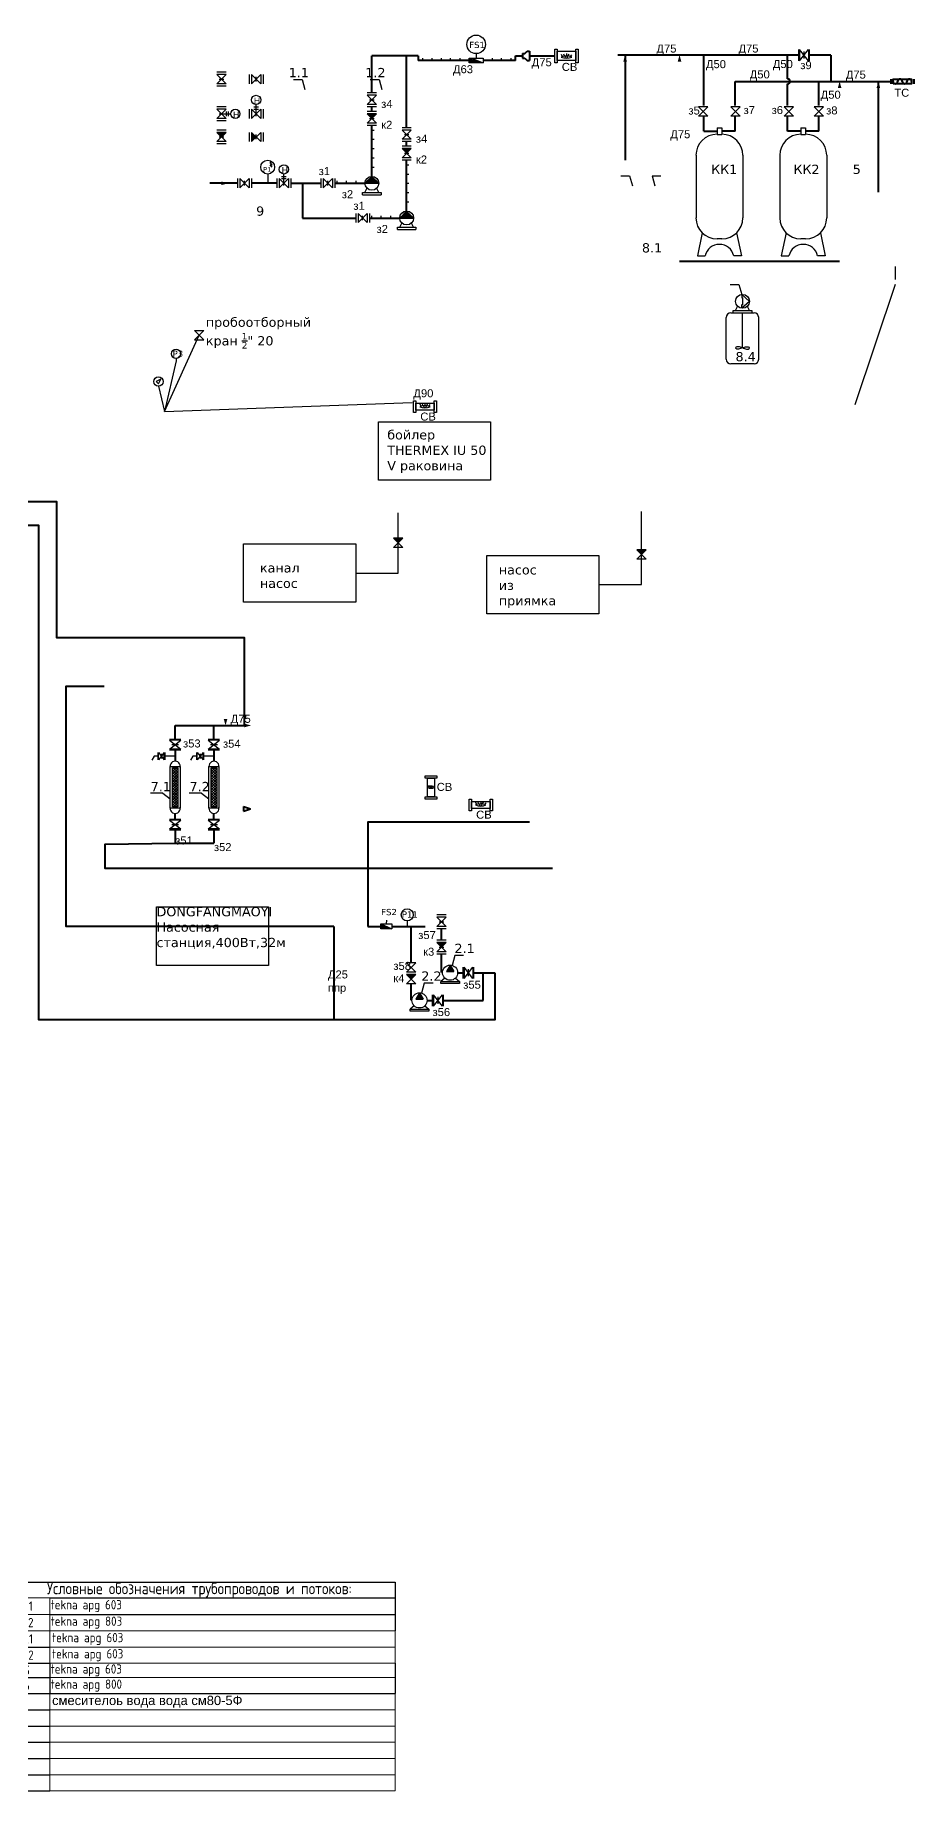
# Model space of a CAD drawing. Header units: millimetres. Extents: x 113402 to 208521, y -93000 to -12455.
# Drawn here: x 145779 to 164750, y -51220 to -13300 of the extents above; entities that cross this region are included whole.
import ezdxf

# ---------------------------------------------------------------- set-up
doc = ezdxf.new("R2010")
doc.units = ezdxf.units.MM
doc.layers.add('1', color=7, linetype='Continuous')
doc.layers.add('2', color=7, linetype='Continuous')
for name, color, linetype, lineweight, true_color in [('В1', 5, 'Continuous', 40, 0x0000ff), ('В20', 7, 'Continuous', 40, 0x0a7800), ('Р2', 7, 'Continuous', 40, 0x991b1e), ('Р3', 7, 'Continuous', 40, 0xd19cc7)]:
    doc.layers.add(name, color=color, linetype=linetype, lineweight=lineweight, true_color=true_color)
for name, color, linetype, lineweight in [('В10', 66, 'Continuous', 40), ('В40', 142, 'Continuous', 40), ('В60Н', 140, 'Continuous', 40), ('В90', 120, 'Continuous', 40), ('Р1', 202, 'Continuous', 40)]:
    doc.layers.add(name, color=color, linetype=linetype, lineweight=lineweight)
doc.styles.add('GOST Common_2', font='GOST_Common.ttf', dxfattribs={"width": 0.9, "height": 250})
doc.styles.get("Standard").update_dxf_attribs({"font": 'arial.ttf'})

# ---------------------------------------------------------------- blocks, each defined once
blk = doc.blocks.new('*T57')
at = {"color": 0, "linetype": 'ByBlock', "lineweight": -2, "transparency": 16777216}
for p, q in [((0, 0), (8450, 0)), ((0, 0), (0, -336)), ((8450, 0), (8450, -1050)), ((1000, -336), (8450, -336)), ((1000, -693), (8450, -693)), ((0, -1050), (0, -4506)), ((0, -1400), (1000, -1400)), ((0, -1750), (1000, -1750)), ((1000, -1750), (1000, -2406)), ((8450, -1750), (8450, -2406)), ((0, -2056), (1000, -2056)), ((0, -2406), (8450, -2406)), ((0, -2756), (1000, -2756)), ((0, -3106), (1000, -3106)), ((0, -3456), (1000, -3456)), ((0, -3806), (1000, -3806)), ((0, -4156), (1000, -4156)), ((0, -4506), (1000, -4506))]:
    blk.add_line(p, q, dxfattribs=at)
at = {"color": 7, "linetype": 'ByBlock', "lineweight": 15, "transparency": 16777216}
for p, q in [((0, -336), (1000, -336)), ((0, -336), (0, -1050)), ((1000, -336), (1000, -1750)), ((0, -693), (1000, -693)), ((0, -1050), (8450, -1050)), ((8450, -1050), (8450, -1750)), ((1000, -1400), (8450, -1400)), ((1000, -1750), (8450, -1750)), ((1000, -2056), (8450, -2056)), ((1000, -2406), (1000, -4506)), ((8450, -2406), (8450, -4506)), ((1000, -2756), (8450, -2756)), ((1000, -3106), (8450, -3106)), ((1000, -3456), (8450, -3456)), ((1000, -3806), (8450, -3806)), ((1000, -4156), (8450, -4156)), ((1000, -4506), (8450, -4506))]:
    blk.add_line(p, q, dxfattribs=at)
at = {"color": 0, "transparency": 16777216, "style": 'GOST Common_2'}
for s, insert, char_height, width, attachment_point in [('{\\fGOST Common|b0|i0|c204|p34;Условные обозначения трубопроводов и потоков}:', (4225, -168), 250, 8447.8, 5), ('3.1', (500, -515), 200, 910, 5), ('{\\fGOST Common|b0|i0|c204|p34;tekna ap}g{\\fGOST Common|b0|i0|c204|p34; 603}', (1015, -515), 200, 7420, 4), ('{\\fGOST Common|b0|i0|c204|p34;tekna ap}g{\\fGOST Common|b0|i0|c204|p34; 803}', (1015, -871), 200, 7420, 4), ('{\\fGOST Common|b0|i0|c204|p34;3}.2', (500, -871), 200, 910, 5), ('4.1', (500, -1225), 200, 970, 5), ('4.2', (500, -1575), 200, 970, 5), ('5', (500, -1903), 200, 970, 5), ('6', (500, -2231), 200, 970, 5), ('{\\fGOST Common|b0|i0|c204|p34;tekna apg 80}0', (1015, -2231), 200, 7420, 4)]:
    blk.add_mtext(s, dxfattribs=dict(at, insert=insert, char_height=char_height, width=width, attachment_point=attachment_point))
at = {"color": 0, "transparency": 16777216, "char_height": 200, "attachment_point": 4}
for s, insert, width in [('{\\fGOST Common|b0|i0|c204|p34;\\W0.9;tekna apg 603}', (1045, -1225), 7360), ('{\\fGOST Common|b0|i0|c204|p34;\\W0.9;tekna apg 603}', (1045, -1575), 7360), ('{\\fGOST Common|b0|i0|c204|p34;\\W0.9;tekna apg 603}', (1015, -1903), 7420), ('{\\fArial|b0|i0|c204|p34;смесителоь вода вода см80-5Ф}', (1045, -2581), 7360)]:
    blk.add_mtext(s, dxfattribs=dict(at, insert=insert, width=width))

msp = doc.modelspace()

# ---------------------------------------------------------------- hatches: boundary and pattern name
h = msp.add_hatch(color=256)
h.dxf.hatch_style = 1
h.paths.add_polyline_path([(153150, -15000), (152950, -15000), (153050, -15100)])
h = msp.add_hatch(color=256)
h.dxf.hatch_style = 1
h.paths.add_polyline_path([(149900, -15400), (149700, -15400), (149800, -15500)])
h = msp.add_hatch(color=256)
h.dxf.hatch_style = 1
h.paths.add_polyline_path([(150450, -15400), (150450, -15600), (150550, -15500)])
h = msp.add_hatch(color=256)
h.dxf.hatch_style = 1
h.paths.add_polyline_path([(153900, -15750), (153700, -15750), (153800, -15850)])
h = msp.add_hatch(color=256)
h.dxf.hatch_style = 1
h.paths.add_polyline_path([(153200, -16500), (153050, -16350), (152900, -16500)])
h = msp.add_hatch(color=256)
h.dxf.hatch_style = 1
h.paths.add_polyline_path([(153950, -17250), (153800, -17100), (153650, -17250)])
h = msp.add_hatch(color=256)
h.dxf.hatch_style = 1
h.paths.add_polyline_path([(153718, -24167), (153518, -24167), (153618, -24267)])
h = msp.add_hatch(color=256)
h.dxf.hatch_style = 1
h.paths.add_polyline_path([(158968, -24417), (158768, -24417), (158868, -24517)])
h = msp.add_hatch(color=256)
h.dxf.hatch_style = 1
h.paths.add_polyline_path([(154650, -32900), (154450, -32900), (154550, -33000)])
h = msp.add_hatch(color=256)
h.dxf.hatch_style = 1
h.paths.add_polyline_path([(154000, -33588), (153800, -33588), (153900, -33688)])
at = {"layer": '1'}
h = msp.add_hatch(dxfattribs=at)
h.set_pattern_fill('ANSI37', color=256, scale=12.5, angle=-90, style=0)
h.set_pattern_definition([(315, (124351.7, -18128.73), (28.0633, 28.0633), []), (45, (124351.7, -18128.73), (-28.0633, 28.0633), [])])
h.paths.add_polyline_path([(148744, -29966), (148862, -29966), (148862, -29126), (148744, -29126)])
h = msp.add_hatch(dxfattribs=at)
h.set_pattern_fill('ANSI37', color=256, scale=12.5, angle=-90, style=0)
h.set_pattern_definition([(315, (125188.28, -18128.73), (28.0633, 28.0633), []), (45, (125188.28, -18128.73), (-28.0633, 28.0633), [])])
h.paths.add_polyline_path([(149581, -29966), (149699, -29966), (149699, -29126), (149581, -29126)])
at = {"layer": '1', "ltscale": 0.3}
h = msp.add_hatch(color=256, dxfattribs=at)
h.dxf.hatch_style = 1
h.paths.add_polyline_path([(154738, -33385), (154658, -33526), (154817, -33526)])
h = msp.add_hatch(color=256, dxfattribs=at)
h.dxf.hatch_style = 1
h.paths.add_polyline_path([(154079, -33983), (153998, -34124), (154158, -34124)])
at = {"layer": '2', "ltscale": 0.5}
for points in [[(155150, -13800), (155150, -13900), (155450, -13900)], [(153243, -32495), (153243, -32605), (153479, -32605)]]:
    msp.add_hatch(color=256, dxfattribs=at).paths.add_polyline_path(points)

# ---------------------------------------------------------------- linework, layer by layer
for p, q in [((154150, -13850), (154150, -13800)), ((154350, -13850), (154350, -13800)), ((154550, -13850), (154550, -13800)), ((154750, -13850), (154750, -13800)), ((154950, -13800), (154950, -13850)), ((155650, -13850), (155650, -13800)), ((155850, -13850), (155850, -13800)), ((156050, -13800), (156050, -13850)), ((149900, -14100), (149700, -14100)), ((149900, -14150), (149700, -14150)), ((149700, -14150), (149900, -14350)), ((149900, -14150), (149700, -14350)), ((149900, -14350), (149700, -14350)), ((149900, -14400), (149700, -14400)), ((149750, -14250), (149850, -14250)), ((150400, -14150), (150400, -14350)), ((150450, -14150), (150450, -14350)), ((150450, -14350), (150650, -14150)), ((150450, -14150), (150650, -14350)), ((150550, -14300), (150550, -14200)), ((150650, -14150), (150650, -14350)), ((150700, -14150), (150700, -14350)), ((153150, -14550), (152950, -14550)), ((153150, -14600), (152950, -14600)), ((152950, -14600), (153150, -14800)), ((153150, -14600), (152950, -14800)), ((153000, -14700), (153100, -14700)), ((149900, -14850), (149700, -14850)), ((149900, -14900), (149700, -14900)), ((149700, -14900), (149900, -15100)), ((149900, -14900), (149700, -15100)), ((149900, -15100), (149700, -15100)), ((149900, -15150), (149700, -15150)), ((149750, -15000), (150000, -15000)), ((149900, -14950), (149900, -15050)), ((149950, -14950), (149950, -15050)), ((150400, -14900), (150400, -15100)), ((150450, -14900), (150450, -15100)), ((150450, -15100), (150650, -14900)), ((150450, -14900), (150650, -15100)), ((150500, -14850), (150600, -14850)), ((150500, -14900), (150600, -14900)), ((150550, -15050), (150550, -14800)), ((150650, -14900), (150650, -15100)), ((150700, -14900), (150700, -15100)), ((153150, -14800), (152950, -14800)), ((153150, -14850), (152950, -14850)), ((153150, -14950), (152950, -14950)), ((153150, -15000), (152950, -15000)), ((152950, -15000), (153150, -15200)), ((153150, -15000), (152950, -15200)), ((153000, -15100), (153100, -15100)), ((160300, -14850), (160100, -14850)), ((160100, -14850), (160300, -15050)), ((160300, -14850), (160100, -15050)), ((160300, -15050), (160100, -15050)), ((161000, -14850), (160800, -14850)), ((160800, -14850), (161000, -15050)), ((161000, -14850), (160800, -15050)), ((161000, -15050), (160800, -15050)), ((162150, -14850), (161950, -14850)), ((161950, -14850), (162150, -15050)), ((162150, -14850), (161950, -15050)), ((162150, -15050), (161950, -15050)), ((162800, -14850), (162600, -14850)), ((162600, -14850), (162800, -15050)), ((162800, -14850), (162600, -15050)), ((162800, -15050), (162600, -15050)), ((149900, -15350), (149700, -15350)), ((149900, -15400), (149700, -15400)), ((149700, -15400), (149900, -15600)), ((149900, -15400), (149700, -15600)), ((149750, -15500), (149850, -15500)), ((150400, -15400), (150400, -15600)), ((150450, -15400), (150450, -15600)), ((150450, -15600), (150650, -15400)), ((150450, -15400), (150650, -15600)), ((150550, -15550), (150550, -15450)), ((150650, -15400), (150650, -15600)), ((150700, -15400), (150700, -15600)), ((153150, -15200), (152950, -15200)), ((153150, -15250), (152950, -15250)), ((153050, -15350), (153100, -15350)), ((153900, -15300), (153700, -15300)), ((153900, -15350), (153700, -15350)), ((153700, -15350), (153900, -15550)), ((153900, -15350), (153700, -15550)), ((153750, -15450), (153850, -15450)), ((149900, -15600), (149700, -15600)), ((149900, -15650), (149700, -15650)), ((153050, -15550), (153100, -15550)), ((153050, -15750), (153100, -15750)), ((153900, -15550), (153700, -15550)), ((153900, -15600), (153700, -15600)), ((153900, -15700), (153700, -15700)), ((153900, -15750), (153700, -15750)), ((153700, -15750), (153900, -15950)), ((153900, -15750), (153700, -15950)), ((153750, -15850), (153850, -15850)), ((150800, -16300), (150800, -16500)), ((150900, -16100), (150850, -16050)), ((150900, -16150), (150850, -16100)), ((150850, -16100), (150900, -16100)), ((151150, -16550), (151150, -16300)), ((153050, -15950), (153100, -15950)), ((153050, -16150), (153100, -16150)), ((153900, -15950), (153700, -15950)), ((153900, -16000), (153700, -16000)), ((153800, -16100), (153850, -16100)), ((153800, -16300), (153850, -16300)), ((150150, -16400), (150150, -16600)), ((150200, -16400), (150200, -16600)), ((150200, -16600), (150400, -16400)), ((150200, -16400), (150400, -16600)), ((150300, -16550), (150300, -16450)), ((150400, -16400), (150400, -16600)), ((150450, -16400), (150450, -16600)), ((151000, -16400), (151000, -16600)), ((151050, -16400), (151050, -16600)), ((151050, -16600), (151250, -16400)), ((151050, -16400), (151250, -16600)), ((151100, -16350), (151200, -16350)), ((151100, -16400), (151200, -16400)), ((151250, -16400), (151250, -16600)), ((151300, -16400), (151300, -16600)), ((151950, -16400), (151950, -16600)), ((152000, -16400), (152000, -16600)), ((152000, -16600), (152200, -16400)), ((152000, -16400), (152200, -16600)), ((152100, -16550), (152100, -16450)), ((152200, -16400), (152200, -16600)), ((152250, -16400), (152250, -16600)), ((152300, -16500), (152300, -16450)), ((152500, -16500), (152500, -16450)), ((152700, -16450), (152700, -16500)), ((152900, -16500), (153200, -16500)), ((152900, -16700), (152950, -16600)), ((153200, -16700), (153150, -16600)), ((153800, -16500), (153850, -16500)), ((152850, -16750), (152850, -16700)), ((152850, -16700), (153250, -16700)), ((152850, -16750), (153250, -16750)), ((153250, -16700), (153250, -16750)), ((153800, -16700), (153850, -16700)), ((153800, -16900), (153850, -16900)), ((152700, -17150), (152700, -17350)), ((152750, -17150), (152750, -17350)), ((152750, -17350), (152950, -17150)), ((152750, -17150), (152950, -17350)), ((152850, -17300), (152850, -17200)), ((152950, -17150), (152950, -17350)), ((153000, -17150), (153000, -17350)), ((153050, -17250), (153050, -17200)), ((153250, -17250), (153250, -17200)), ((153450, -17200), (153450, -17250)), ((153650, -17250), (153950, -17250)), ((153650, -17450), (153700, -17350)), ((153950, -17450), (153900, -17350)), ((153600, -17500), (153600, -17450)), ((153600, -17450), (154000, -17450)), ((153600, -17500), (154000, -17500)), ((154000, -17450), (154000, -17500)), ((164356, -18578), (164356, -18300)), ((163480, -21279), (164356, -18678)), ((160800, -19300), (161300, -19300)), ((160850, -19300), (160850, -19250)), ((160850, -19250), (161250, -19250)), ((160900, -19250), (160950, -19150)), ((161050, -20050), (161050, -19300)), ((161200, -19250), (161150, -19150)), ((161250, -19250), (161250, -19300)), ((149221, -19682), (149421, -19682)), ((149421, -19682), (149221, -19882)), ((149221, -19682), (149421, -19882)), ((160700, -20300), (160700, -19400)), ((161400, -20300), (161400, -19400)), ((149221, -19882), (149421, -19882)), ((148821, -20332), (148571, -21432)), ((148821, -20282), (148821, -20332)), ((161300, -20400), (160800, -20400)), ((148491, -20732), (148391, -20782)), ((148391, -20782), (148441, -20832)), ((148441, -20832), (148491, -20732)), ((148441, -20832), (148491, -20732)), ((148491, -20732), (148491, -20732)), ((148441, -20882), (148571, -21432)), ((148571, -21432), (153921, -21232)), ((153618, -24918), (153618, -23615)), ((158868, -25168), (158868, -23588)), ((153718, -24167), (153518, -24167)), ((153518, -24367), (153718, -24167)), ((153718, -24367), (153518, -24167)), ((153718, -24367), (153518, -24367)), ((158968, -24417), (158768, -24417)), ((158768, -24617), (158968, -24417)), ((158968, -24617), (158768, -24417)), ((158968, -24617), (158768, -24617)), ((152700, -24918), (153618, -24918)), ((157950, -25168), (158868, -25168)), ((154650, -32300), (154450, -32300)), ((154650, -32350), (154450, -32350)), ((154450, -32350), (154650, -32550)), ((154650, -32350), (154450, -32550)), ((154650, -32550), (154450, -32550)), ((154650, -32600), (154450, -32600)), ((154500, -32450), (154600, -32450)), ((154650, -32850), (154450, -32850)), ((154650, -32900), (154450, -32900)), ((154450, -32900), (154650, -33100)), ((154650, -32900), (154450, -33100)), ((154000, -33338), (153800, -33338)), ((153800, -33538), (154000, -33338)), ((154000, -33538), (153800, -33338)), ((154650, -33100), (154450, -33100)), ((154650, -33150), (154450, -33150)), ((154500, -33000), (154600, -33000)), ((154000, -33538), (153800, -33538)), ((154000, -33588), (153800, -33588)), ((153800, -33788), (154000, -33588)), ((154000, -33788), (153800, -33588)), ((154000, -33788), (153800, -33788))]:
    msp.add_line(p, q)
at = {"ltscale": 10}
for p, q in [((153050, -16350), (152900, -16500)), ((153050, -16350), (153200, -16500)), ((153800, -17100), (153650, -17250)), ((153800, -17100), (153950, -17250)), ((161200, -19050), (161039, -18900)), ((161039, -18900), (161039, -18981)), ((161200, -19050), (161039, -19200)), ((161039, -19200), (161039, -19118)), ((161050, -18969), (161050, -19131))]:
    msp.add_line(p, q, dxfattribs=at)
at = {"ltscale": 0.166667}
msp.add_line((160784, -18688), (160974, -18688), dxfattribs=at)
at = {"ltscale": 0.4}
msp.add_line((160974, -18688), (161033, -18903), dxfattribs=at)
for points in [[(153191, -21650), (155610, -21650), (155610, -22913), (153191, -22913)], [(150281, -24287), (152700, -24287), (152700, -25550), (150281, -25550)], [(155531, -24537), (157950, -24537), (157950, -25800), (155531, -25800)], [(148400, -32130), (150819, -32130), (150819, -33393), (148400, -33393)]]:
    msp.add_lwpolyline(points, close=True)
for centre, radius in [((150550, -14700), 100), ((150100, -15000), 100), ((150800, -16150), 150), ((151150, -16200), 100), ((153050, -16500), 150), ((153800, -17250), 150), ((161050, -19050), 150), ((148821, -20182), 100), ((148441, -20782), 100)]:
    msp.add_circle(centre, radius)
for centre, start, end in [((160800, -19400), 90, 180), ((161300, -19400), 0, 90), ((160800, -20300), 180, 270), ((161300, -20300), 270, 0)]:
    msp.add_arc(centre, 100, start, end)
at = {"ltscale": 50}
for centre, start, end in [((160919, -20055), 144.6538, 215.3462), ((161181, -20055), 324.6538, 35.3462)]:
    msp.add_arc(centre, 19, start, end, dxfattribs=at)
for points in [[(161050, -20050), (160961, -20030), (160906, -20041), (160904, -20044)], [(161050, -20050), (160961, -20081), (160906, -20070), (160904, -20066)], [(161050, -20050), (161139, -20030), (161194, -20041), (161196, -20044)], [(161050, -20050), (161139, -20081), (161194, -20070), (161196, -20066)]]:
    msp.add_spline(points, degree=3, dxfattribs=at)
at = {"layer": '1'}
for p, q in [((157160, -13757), (157143, -13721)), ((157204, -13747), (157194, -13708)), ((157250, -13700), (157250, -13750)), ((157287, -13748), (157306, -13713)), ((157340, -13762), (157365, -13729)), ((160500, -15304), (160604, -15304)), ((160500, -15304), (160500, -15443)), ((160500, -15443), (160604, -15443)), ((160604, -15304), (160604, -15443)), ((162310, -15304), (162414, -15304)), ((162310, -15304), (162310, -15443)), ((162310, -15443), (162414, -15443)), ((162414, -15304), (162414, -15443)), ((160047, -15896), (160047, -17246)), ((161058, -15896), (161058, -17246)), ((161856, -15896), (161856, -17246)), ((162868, -15896), (162868, -17246)), ((150850, -16050), (150875, -16050)), ((150875, -16050), (150850, -16050)), ((150850, -16050), (150850, -16075)), ((150850, -16075), (150875, -16050)), ((160604, -17700), (160500, -17700)), ((162414, -17700), (162310, -17700)), ((148571, -21432), (149321, -19782)), ((154105, -21308), (154088, -21273)), ((154149, -21298), (154139, -21259)), ((154195, -21252), (154195, -21302)), ((154232, -21299), (154251, -21265)), ((154285, -21314), (154310, -21280)), ((154266, -29538), (154254, -29514)), ((154294, -29531), (154288, -29506)), ((154325, -29500), (154325, -29533)), ((154349, -29532), (154362, -29509)), ((154385, -29542), (154401, -29519)), ((148535, -29673), (148268, -29673)), ((149372, -29673), (149105, -29673)), ((155310, -29907), (155293, -29871)), ((155354, -29897), (155344, -29858)), ((155400, -29850), (155400, -29900)), ((155437, -29898), (155456, -29863)), ((155490, -29912), (155515, -29879)), ((153812, -32429), (153812, -32557)), ((154623, -33666), (154535, -33738)), ((154738, -33385), (154658, -33526)), ((154738, -33385), (154817, -33526)), ((154851, -33666), (154939, -33738)), ((154079, -33983), (153998, -34124)), ((154079, -33983), (154158, -34124)), ((153964, -34264), (153876, -34336)), ((154192, -34264), (154280, -34336))]:
    msp.add_line(p, q, dxfattribs=at)
at = {"layer": '1', "ltscale": 0.166667}
for p, q in [((151355, -14260), (151545, -14260)), ((153015, -14257), (153205, -14257)), ((158423, -16338), (158613, -16338)), ((159097, -16338), (159287, -16338)), ((160182, -17570), (160078, -18068)), ((160922, -17570), (161026, -18068)), ((161992, -17570), (161888, -18068)), ((162732, -17570), (162836, -18068)), ((160078, -18068), (160243, -18068)), ((161026, -18068), (160861, -18068)), ((161888, -18068), (162053, -18068)), ((162836, -18068), (162671, -18068)), ((155029, -33175), (154840, -33175)), ((154370, -33773), (154180, -33773))]:
    msp.add_line(p, q, dxfattribs=at)
at = {"layer": '1', "ltscale": 0.4}
for p, q in [((151545, -14260), (151604, -14476)), ((153205, -14257), (153264, -14473)), ((158613, -16338), (158672, -16553)), ((159097, -16338), (159156, -16553)), ((148535, -29673), (148695, -29793)), ((149372, -29673), (149532, -29793)), ((154840, -33175), (154780, -33391)), ((154180, -33773), (154121, -33988))]:
    msp.add_line(p, q, dxfattribs=at)
at = {"layer": '1', "color": 64}
for p, q in [((148428, -28792), (148428, -28954)), ((148441, -28954), (148441, -28792)), ((148568, -28792), (148441, -28954)), ((148441, -28792), (148568, -28954)), ((148568, -28954), (148568, -28792)), ((148581, -28792), (148581, -28954)), ((149265, -28792), (149265, -28954)), ((149278, -28954), (149278, -28792)), ((149404, -28792), (149278, -28954)), ((149278, -28792), (149404, -28954)), ((149404, -28954), (149404, -28792)), ((149417, -28792), (149417, -28954)), ((148504, -28825), (148504, -28922)), ((148504, -28825), (148504, -28922)), ((149341, -28825), (149341, -28922)), ((149341, -28825), (149341, -28922))]:
    msp.add_line(p, q, dxfattribs=at)
at = {"layer": '1', "color": 64, "ltscale": 0.4}
for p, q in [((148346, -28873), (148296, -28961)), ((148428, -28873), (148346, -28873)), ((148803, -28873), (148581, -28873)), ((149183, -28873), (149133, -28961)), ((149265, -28873), (149183, -28873)), ((149640, -28873), (149417, -28873))]:
    msp.add_line(p, q, dxfattribs=at)
at = {"layer": '1', "ltscale": 0.3}
for p, q in [((154658, -33526), (154817, -33526)), ((153998, -34124), (154158, -34124)), ((154939, -33782), (154535, -33782)), ((154280, -34380), (153876, -34380))]:
    msp.add_line(p, q, dxfattribs=at)
at = {"layer": '1'}
for points in [[(157000, -13600), (157050, -13600), (157050, -13900), (157000, -13900)], [(157050, -13650), (157450, -13650), (157450, -13850), (157050, -13850)], [(157450, -13600), (157500, -13600), (157500, -13900), (157450, -13900)], [(153945, -21202), (153995, -21202), (153995, -21452), (153945, -21452)], [(154395, -21202), (154445, -21202), (154445, -21452), (154395, -21452)], [(153995, -21252), (154395, -21252), (154395, -21402), (153995, -21402)], [(148911, -29096), (148911, -29997), (148695, -29997), (148695, -29096)], [(148862, -29126), (148862, -29966), (148744, -29966), (148744, -29126)], [(149747, -29096), (149747, -29997), (149532, -29997), (149532, -29096)], [(149699, -29126), (149699, -29966), (149581, -29966), (149581, -29126)], [(154200, -29350), (154200, -29300), (154450, -29300), (154450, -29350)], [(154250, -29750), (154250, -29350), (154400, -29350), (154400, -29750)], [(154200, -29800), (154200, -29750), (154450, -29750), (154450, -29800)], [(155150, -29800), (155200, -29800), (155200, -30050), (155150, -30050)], [(155200, -29850), (155600, -29850), (155600, -30000), (155200, -30000)], [(155600, -29800), (155650, -29800), (155650, -30050), (155600, -30050)]]:
    msp.add_lwpolyline(points, close=True, dxfattribs=at)
for points in [[(154535, -33782), (154535, -33738), (154939, -33738), (154939, -33782)], [(153876, -34380), (153876, -34336), (154280, -34336), (154280, -34380)]]:
    msp.add_lwpolyline(points, dxfattribs=at)
for centre, radius in [((157250, -13775), 25), ((154195, -21327), 25), ((154325, -29550), 16.5), ((155400, -29925), 25), ((154737, -33549), 164), ((154078, -34147), 164)]:
    msp.add_circle(centre, radius, dxfattribs=at)
for centre, radius, start, end in [((157250, -14013), 263, 64.7203, 115.2797), ((157250, -13534), 266, 244.9424, 295.0576), ((160500, -15896), 454, 90, 180), ((160604, -15896), 454, 0, 90), ((162310, -15896), 454, 90, 180), ((162414, -15896), 454, 0, 90), ((160500, -17246), 454, 180, 270), ((160604, -17246), 454, 270, 0), ((162310, -17246), 454, 180, 270), ((162414, -17246), 454, 270, 0), ((154195, -21565), 263, 64.7203, 115.2797), ((154195, -21086), 266, 244.9424, 295.0576), ((148803, -29091), 108, 357.6713, 182.3287), ((149640, -29091), 108, 357.6713, 182.3287), ((154325, -29707), 174, 64.7203, 115.2797), ((154325, -29391), 175, 244.9424, 295.0576), ((155400, -30163), 263, 64.7203, 115.2797), ((155400, -29684), 266, 244.9424, 295.0576), ((148803, -30001), 108, 177.5077, 2.4923), ((149640, -30001), 108, 177.5077, 2.4923)]:
    msp.add_arc(centre, radius, start, end, dxfattribs=at)
at = {"layer": '1', "ltscale": 0.166667}
for centre in [(160552, -18136), (162362, -18136)]:
    msp.add_arc(centre, 316, 12.3418, 167.6582, dxfattribs=at)
at = {"layer": '2'}
for p, q in [((162264, -13853), (162264, -13608)), ((162284, -13608), (162284, -13853)), ((162476, -13853), (162284, -13608)), ((162284, -13853), (162476, -13608)), ((162476, -13608), (162476, -13853)), ((162495, -13853), (162495, -13608)), ((162380, -13804), (162380, -13656)), ((162380, -13804), (162380, -13657)), ((148680, -28508), (148926, -28508)), ((148926, -28528), (148680, -28528)), ((148680, -28720), (148926, -28528)), ((148680, -28528), (148926, -28720)), ((148926, -28720), (148680, -28720)), ((148680, -28739), (148926, -28739)), ((148730, -28624), (148877, -28624)), ((148730, -28624), (148877, -28624)), ((149517, -28508), (149762, -28508)), ((149762, -28528), (149517, -28528)), ((149517, -28720), (149762, -28528)), ((149517, -28528), (149762, -28720)), ((149762, -28720), (149517, -28720)), ((149517, -28739), (149762, -28739)), ((149566, -28624), (149713, -28624)), ((149566, -28624), (149714, -28624)), ((148680, -30234), (148926, -30234)), ((148926, -30253), (148680, -30253)), ((148680, -30253), (148926, -30445)), ((148680, -30445), (148926, -30253)), ((149517, -30234), (149762, -30234)), ((149762, -30253), (149517, -30253)), ((149517, -30253), (149762, -30445)), ((149517, -30445), (149762, -30253)), ((148926, -30445), (148680, -30445)), ((148680, -30464), (148926, -30464)), ((148730, -30349), (148877, -30349)), ((148730, -30349), (148877, -30349)), ((149762, -30445), (149517, -30445)), ((149517, -30464), (149762, -30464)), ((149566, -30349), (149713, -30349)), ((149566, -30349), (149714, -30349)), ((155021, -33673), (155021, -33427)), ((155040, -33427), (155040, -33673)), ((155040, -33673), (155232, -33427)), ((155232, -33673), (155040, -33427)), ((155136, -33624), (155136, -33476)), ((155136, -33624), (155136, -33476)), ((155232, -33427), (155232, -33673)), ((155251, -33673), (155251, -33427)), ((154361, -34270), (154361, -34025)), ((154381, -34025), (154381, -34270)), ((154381, -34270), (154573, -34025)), ((154573, -34270), (154381, -34025)), ((154477, -34221), (154477, -34073)), ((154477, -34221), (154477, -34074)), ((154573, -34025), (154573, -34270)), ((154592, -34270), (154592, -34025))]:
    msp.add_line(p, q, dxfattribs=at)
at = {"layer": '2', "ltscale": 0.5}
for p, q in [((155200, -13800), (155450, -13900)), ((155300, -13696), (155300, -13800)), ((153243, -32495), (153479, -32605)), ((153362, -32416), (153361, -32495))]:
    msp.add_line(p, q, dxfattribs=at)
for points in [[(155150, -13800), (155450, -13800), (155450, -13900), (155150, -13900)], [(153243, -32495), (153479, -32495), (153479, -32605), (153243, -32605)]]:
    msp.add_lwpolyline(points, close=True, dxfattribs=at)
for centre, radius in [((155300, -13500), 200), ((153812, -32299), 130)]:
    msp.add_circle(centre, radius, dxfattribs=at)
at = {"layer": 'В1'}
for p, q in [((148803, -28508), (148803, -28210)), ((148803, -28210), (150299, -28210)), ((148803, -28739), (148803, -28983)), ((149640, -28739), (149640, -28983)), ((148803, -30234), (148803, -30109)), ((149640, -30234), (149640, -30109)), ((148803, -30464), (148803, -30750)), ((149640, -30464), (149640, -30750)), ((148803, -30750), (149640, -30750))]:
    msp.add_line(p, q, dxfattribs=at)
for points in [[(150299, -28210), (150299, -26320), (146250, -26320), (146250, -23380), (143070, -23380)], [(156950, -31300), (147290, -31300), (147290, -30770), (148803, -30750)]]:
    msp.add_lwpolyline(points, dxfattribs=at)
msp.add_lwpolyline([(150299, -28210, 77, 0, 0), (150440, -28210, 0, 0, 0)], format="xyseb", dxfattribs=at)
at = {"layer": 'В10'}
for p, q in [((156350, -13700), (156400, -13650)), ((156400, -13650), (156450, -13650)), ((156450, -13650), (156450, -13850)), ((154050, -13750), (153050, -13750)), ((153050, -14550), (153050, -13750)), ((153800, -15300), (153800, -13750)), ((154050, -13750), (154050, -13850)), ((155150, -13850), (154050, -13850)), ((156150, -13850), (155450, -13850)), ((156150, -13850), (156150, -13750)), ((156150, -13750), (156300, -13750)), ((156300, -13700), (156300, -13800)), ((156300, -13700), (156350, -13700)), ((156300, -13800), (156350, -13800)), ((156350, -13800), (156400, -13850)), ((156400, -13850), (156450, -13850)), ((156450, -13750), (157000, -13750)), ((162264, -13730), (158357, -13730)), ((160213, -14822), (160213, -13730)), ((162023, -14245), (162023, -13730)), ((162954, -13730), (162495, -13730)), ((162518, -13730), (162495, -13730)), ((162954, -13730), (162954, -14300)), ((162023, -14822), (162023, -14355)), ((153050, -14950), (153050, -14850)), ((160213, -15373), (160213, -15052)), ((162023, -15373), (162023, -15052)), ((153050, -16350), (153050, -15250)), ((160213, -15373), (160500, -15373)), ((162310, -15373), (162023, -15373)), ((153800, -15700), (153800, -15600)), ((153800, -17100), (153800, -16000)), ((150150, -16500), (149550, -16500)), ((151000, -16500), (150450, -16500)), ((151300, -16500), (151950, -16500)), ((151550, -16500), (151550, -17250)), ((152250, -16500), (152900, -16500)), ((151550, -17250), (152700, -17250)), ((153000, -17250), (153650, -17250))]:
    msp.add_line(p, q, dxfattribs=at)
msp.add_lwpolyline([(149800, -16500, 77, 0, 0), (149950, -16500, 0, 0, 0)], format="xyseb", dxfattribs=at)
at = {"layer": 'В10', "ltscale": 0.3}
msp.add_arc((162023, -14300), 54.7, 270, 90, dxfattribs=at)
at = {"layer": 'В20'}
for p, q in [((160892, -14822), (160892, -14300)), ((160892, -14300), (164250, -14300)), ((162701, -14822), (162701, -14300)), ((164250, -14250), (164250, -14350)), ((164750, -14250), (164750, -14350)), ((160892, -15373), (160892, -15052)), ((162701, -15373), (162701, -15052)), ((160892, -15373), (160604, -15373)), ((162701, -15373), (162414, -15373))]:
    msp.add_line(p, q, dxfattribs=at)
msp.add_lwpolyline([(164300, -14350), (164300, -14250), (164700, -14250), (164700, -14350)], close=True, dxfattribs=at)
for centre, start, end in [((164350, -14300), 180, 0), ((164450, -14300), 0, 180), ((164550, -14300), 180, 0), ((164650, -14300), 0, 180)]:
    msp.add_arc(centre, 50, start, end, dxfattribs=at)
at = {"layer": 'В40'}
msp.add_line((154550, -32850), (154550, -32600), dxfattribs=at)
at = {"layer": 'В60Н'}
for p, q in [((149640, -28508), (149640, -28210)), ((152960, -32550), (153243, -32550)), ((153479, -32550), (154200, -32550)), ((153900, -33338), (153900, -32550)), ((154550, -33543), (154550, -33150)), ((154901, -33550), (155021, -33550)), ((155251, -33550), (155700, -33550)), ((155449, -34148), (155449, -33550)), ((153900, -34141), (153900, -33788)), ((154242, -34148), (154361, -34148)), ((154592, -34148), (155449, -34148))]:
    msp.add_line(p, q, dxfattribs=at)
for points in [[(155700, -33550), (155700, -34570), (145860, -34570), (145860, -23890), (144560, -23890)], [(156450, -30300), (152960, -30300), (152960, -32550)]]:
    msp.add_lwpolyline(points, dxfattribs=at)
at = {"layer": 'В90'}
for p, q in [((150280, -29960), (150430, -30010)), ((150280, -29960), (150280, -30060)), ((150280, -30060), (150430, -30010))]:
    msp.add_line(p, q, dxfattribs=at)
for points in [[(152230, -32550), (146450, -32550), (146450, -27360), (147270, -27360)], [(152230, -32550), (152230, -34570)]]:
    msp.add_lwpolyline(points, dxfattribs=at)
at = {"layer": 'Р1'}
msp.add_line((159691, -18183), (163147, -18183), dxfattribs=at)
for points in [[(159691, -13871, 77, 0, 0), (159691, -13730, 0, 0, 0)], [(163147, -14441, 77, 0, 0), (163147, -14300, 0, 0, 0)], [(149890, -28069, 77, 0, 0), (149890, -28210, 0, 0, 0)]]:
    msp.add_lwpolyline(points, format="xyseb", dxfattribs=at)
at = {"layer": 'Р2'}
msp.add_line((163984, -16692), (163984, -14300), dxfattribs=at)
msp.add_lwpolyline([(163984, -14441, 77, 0, 0), (163984, -14300, 0, 0, 0)], format="xyseb", dxfattribs=at)
at = {"layer": 'Р3'}
msp.add_line((158516, -13730), (158516, -16003), dxfattribs=at)
msp.add_lwpolyline([(158516, -13871, 77, 0, 0), (158516, -13730, 0, 0, 0)], format="xyseb", dxfattribs=at)

# ---------------------------------------------------------------- block references
msp.add_blockref('*T57', (145100, -46714))

# ---------------------------------------------------------------- texts
at = {"ltscale": 15, "insert": (160900, -20144), "char_height": 200, "width": 285.44, "attachment_point": 1}
msp.add_mtext('{\\fVerdana|b0|i0|c204|p34;8.4}', dxfattribs=at)
at = {"layer": '1', "attachment_point": 1}
for s, width, heights, insert, char_height in [('Д75', 11.42, [0], (159192, -13504), 172.8), ('Д75', 11.42, [0], (160963, -13504), 172.8), ('Д63', 11.42, [0], (154800, -13950), 172.8), ('{\\fArial|b0|i0|c204|p34;Д}75', 11.42, [0], (156500, -13800), 172.8), ('СВ', 11.42, [0], (157150, -13900), 172.8), ('Д50', 11.42, [0], (160261, -13841), 172.8), ('Д50', 11.42, [0], (161704, -13838), 172.8), ('з9', 11.42, [0], (162299, -13862), 172.8), ('Д50', 11.42, [0], (161207, -14062), 172.8), ('Д75', 11.42, [0], (163280, -14067), 172.8), ('з4', 11.42, [0], (153250, -14700), 172.8), ('Д50', 11.42, [0], (162738, -14501), 172.8), ('ТС', 11.42, [0], (164329, -14458), 172.8), ('к2', 11.42, [0], (153250, -15150), 172.8), ('з5', 11.42, [0], (159883, -14842), 172.8), ('з7', 11.42, [0], (161074, -14832), 172.8), ('з6', 11.42, [0], (161680, -14831), 172.8), ('з8', 11.42, [0], (162857, -14840), 172.8), ('з4', 11.42, [0], (154000, -15450), 172.8), ('Д75', 11.42, [0], (159492, -15354), 172.8), ('к2', 11.42, [0], (154000, -15900), 172.8), ('P1', 261.22, [0], (150700, -16150), 100), ('з1', 11.42, [0], (151900, -16150), 172.8), ('з2', 11.42, [0], (152400, -16650), 172.8), ('з1', 11.42, [0], (152650, -16900), 172.8), ('з2', 11.42, [0], (153150, -17400), 172.8), ('Д90', 11.42, [0], (153945, -20949), 172.8), ('СВ', 11.42, [0], (154095, -21452), 172.8), ('Д75', 11.42, [0], (150002, -27980), 172.8), ('з53', 11.42, [0], (148973, -28512), 172.8), ('з54', 11.42, [0], (149835, -28517), 172.8), ('СВ', 11.42, [0], (154450, -29450), 172.8), ('СВ', 11.42, [0], (155300, -30050), 172.8), ('з51', 11.42, [0], (148803, -30607), 172.8), ('з52', 11.42, [0], (149640, -30750), 172.8), ('з57', 11.42, [0], (154050, -32650), 172.8), ('з58', 172.8, [0], (153513, -33316), 172.8), ('к3', 11.42, [0], (154156, -33010), 172.8), ('{\\fArial|b0|i0|c204|p34;Д}25 {\\fArial|b0|i0|c204|p34;ппр}', 11.42, [0], (152100, -33500), 172.8), ('к4', 11.42, [173], (153513, -33582), 172.8), ('з55', 172.8, [0], (155022, -33722), 172.8), ('з56', 11.42, [0], (154359, -34313), 172.8)]:
    msp.add_mtext_dynamic_manual_height_columns(s, width=width, gutter_width=11.2, heights=heights, dxfattribs=dict(at, insert=insert, char_height=char_height))
at = {"layer": '1', "ltscale": 15, "char_height": 200, "attachment_point": 1}
for s, insert, width in [('{\\fVerdana|b0|i0|c204|p34;1.1}', (151253, -14009), 285.44), ('{\\fVerdana|b0|i0|c204|p34;1.2}', (152907, -14009), 285.44), ('{\\fVerdana|b0|i0|c204|p34;КК1}', (160372, -16098), 285.44), ('{\\fVerdana|b0|i0|c204|p34;КК2}', (162149, -16098), 285.44), ('{\\fVerdana|b0|i0|c204|p34;5}', (163431, -16098), 285.44), ('{\\fVerdana|b0|i0|c204|p34;9}', (150550, -17000), 285.44), ('{\\fVerdana|b0|i0|c204|p34;8.1}', (158879, -17794), 285.44), ('\\A1;{\\fVerdana|b0|i0|c204|p34;пробоотборный кран \\H0.7x;\\S1/2;\\H1.42857x;" 20}', (149465, -19400), 1728.75), ('{\\fVerdana|b0|i0|c204|p34;бойлер\\fVerdana|b0|i0|c0|p34;\\PTHERMEX IU 50 V\\fVerdana|b0|i0|c204|p34; раковина}', (153381, -21832), 2330.68), ('{\\fVerdana|b0|i0|c204|p34;канал насос}', (150632, -24706), 285.44), ('{\\fVerdana|b0|i0|c204|p34;насос\\fVerdana|b0|i0|c0|p34;\\P\\fVerdana|b0|i0|c204|p34;из приямка}', (155790, -24748), 285.44), ('{\\fVerdana|b0|i0|c204|p34;7.1}', (148275, -29429), 285.44), ('{\\fVerdana|b0|i0|c204|p34;7.2}', (149112, -29429), 285.44), ('{\\fVerdana|b0|i0|c204|p34;DONGFANGMAOYI Насосная станция,400Вт,32м}', (148400, -32130), 285.44), ('{\\fVerdana|b0|i0|c204|p34;2.1}', (154832, -32924), 285.44), ('{\\fVerdana|b0|i0|c204|p34;2.2}', (154117, -33522), 285.44)]:
    msp.add_mtext(s, dxfattribs=dict(at, insert=insert, width=width))
at = {"layer": '2', "ltscale": 15, "char_height": 134.4, "width": 274.02, "attachment_point": 1}
for s, insert in [('{\\fVerdana|b0|i0|c204|p34;FS1}', (155150, -13445)), ('{\\fVerdana|b0|i0|c204|p34;Н}', (150500, -14650)), ('{\\fVerdana|b0|i0|c204|p34;Н}', (150050, -14950)), ('{\\fVerdana|b0|i0|c204|p34;Н}', (151100, -16150)), ('{\\fVerdana|b0|i0|c204|p34;Р3}', (148747, -20113)), ('{\\fVerdana|b0|i0|c204|p34;FS\\fVerdana|b0|i0|c0|p34;2}', (153249, -32172)), ('{\\fVerdana|b0|i0|c204|p34;Р11}', (153695, -32224))]:
    msp.add_mtext(s, dxfattribs=dict(at, insert=insert))

doc.saveas('drawing.dxf')
